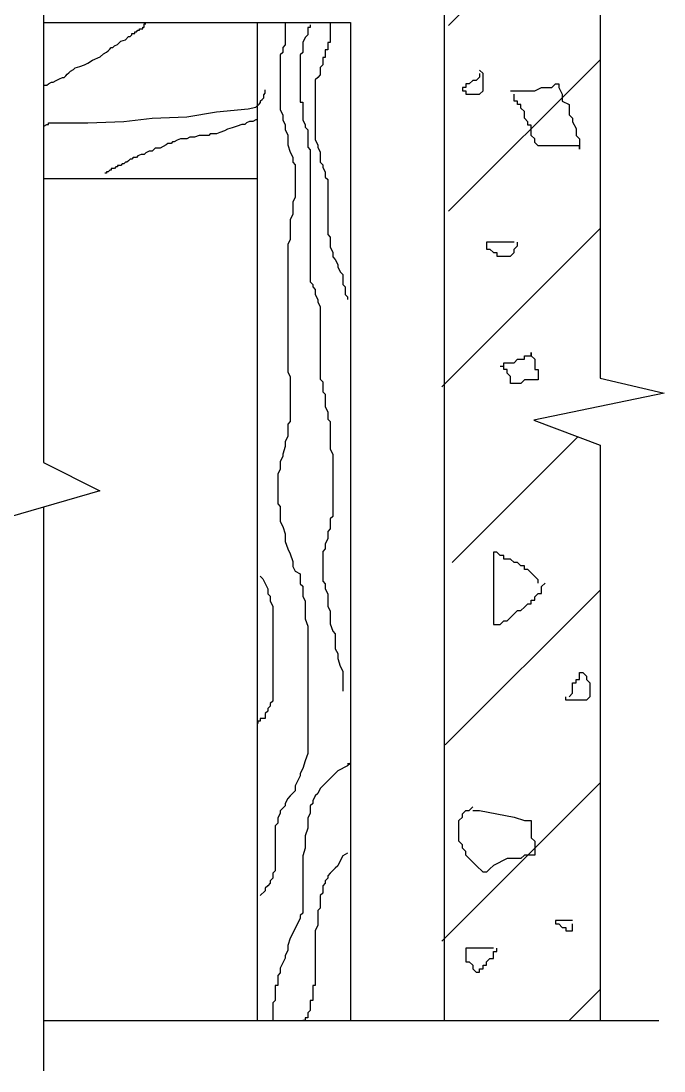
# Model space of a CAD drawing. Header units: metres. Extents: x 11444 to 31355, y -6738 to 16368.
# Drawn here: x 17781 to 19843, y 11100 to 14467 of the extents above; entities that cross this region are included whole.
import ezdxf

# ---------------------------------------------------------------- set-up
doc = ezdxf.new("R2010")
doc.units = ezdxf.units.M
doc.layers.add('LVTRY', color=6, linetype='Continuous')
doc.layers.add('WINDOW', color=3, linetype='Continuous')

msp = doc.modelspace()

# ---------------------------------------------------------------- linework, layer by layer
at = {"layer": 'LVTRY'}
for p, q in [((19152.58, 14452.52), (19638.23, 14937.83)), ((18161.39, 14436.89), (18161.39, 14441.92)), ((18161.39, 14441.92), (18171.47, 14441.92)), ((18171.47, 14441.92), (18171.47, 14446.96)), ((18171.47, 14446.96), (18176.51, 14446.96)), ((18176.51, 14446.96), (18176.51, 14457.04)), ((18176.51, 14457.04), (18181.55, 14457.04)), ((18628.66, 14461.8), (18628.66, 14389.81)), ((18708.7, 14445.8), (18700.69, 14445.8)), ((18700.69, 14445.8), (18700.69, 14421.81)), ((18708.7, 14453.8), (18708.7, 14445.8)), ((18772.73, 14461.8), (18772.73, 14397.81)), ((18116.01, 14406.66), (18126.1, 14416.73)), ((18126.1, 14416.73), (18131.14, 14416.73)), ((18131.14, 14416.73), (18136.18, 14421.77)), ((18136.18, 14421.77), (18136.18, 14426.81)), ((18136.18, 14426.81), (18146.26, 14426.81)), ((18146.26, 14426.81), (18146.26, 14431.85)), ((18146.26, 14431.85), (18151.31, 14431.85)), ((18151.31, 14431.85), (18156.35, 14436.89)), ((18156.35, 14436.89), (18161.39, 14436.89)), ((18692.69, 14413.81), (18684.69, 14397.81)), ((18700.69, 14421.81), (18692.69, 14413.81)), ((18060.56, 14371.39), (18065.6, 14376.43)), ((18065.6, 14376.43), (18070.64, 14381.47)), ((18070.64, 14381.47), (18075.68, 14381.47)), ((18075.68, 14381.47), (18080.72, 14386.51)), ((18080.72, 14386.51), (18090.81, 14391.54)), ((18090.81, 14391.54), (18100.89, 14401.62)), ((18100.89, 14401.62), (18116.01, 14406.66)), ((18628.66, 14389.81), (18620.66, 14381.82)), ((18620.66, 14381.82), (18620.66, 14365.82)), ((18684.69, 14397.81), (18684.69, 14365.82)), ((18772.73, 14397.81), (18764.72, 14397.81)), ((18764.72, 14397.81), (18764.72, 14373.82)), ((17995.02, 14331.09), (18010.14, 14341.16)), ((18010.14, 14341.16), (18035.35, 14351.24)), ((18035.35, 14351.24), (18045.43, 14361.32)), ((18045.43, 14361.32), (18055.52, 14366.35)), ((18055.52, 14366.35), (18060.56, 14371.39)), ((18620.66, 14365.82), (18612.65, 14357.82)), ((18612.65, 14357.82), (18612.65, 14181.86)), ((18684.69, 14365.82), (18676.68, 14357.82)), ((18676.68, 14357.82), (18676.68, 14205.85)), ((18756.72, 14349.82), (18748.72, 14349.82)), ((18748.72, 14349.82), (18748.72, 14325.83)), ((18764.72, 14373.82), (18756.72, 14373.82)), ((18756.72, 14373.82), (18756.72, 14349.82)), ((19152.58, 13856.48), (19638.23, 14341.8)), ((17939.56, 14305.9), (17949.64, 14310.93)), ((17949.64, 14310.93), (17954.69, 14315.97)), ((17954.69, 14315.97), (17969.81, 14321.01)), ((17969.81, 14321.01), (17984.94, 14326.05)), ((17984.94, 14326.05), (17995.02, 14331.09)), ((18748.72, 14325.83), (18740.71, 14317.83)), ((18740.71, 14317.83), (18740.71, 14293.83)), ((19263.04, 14297.99), (19251.99, 14309.03)), ((17884.1, 14270.63), (17894.19, 14275.67)), ((17894.19, 14275.67), (17904.27, 14280.71)), ((17904.27, 14280.71), (17914.35, 14285.74)), ((17914.35, 14285.74), (17919.4, 14285.74)), ((17919.4, 14285.74), (17924.44, 14290.78)), ((17924.44, 14290.78), (17929.48, 14295.82)), ((17929.48, 14295.82), (17934.52, 14300.86)), ((17934.52, 14300.86), (17939.56, 14305.9)), ((18732.71, 14285.84), (18724.7, 14277.84)), ((18724.7, 14277.84), (18724.7, 14085.88)), ((18740.71, 14293.83), (18732.71, 14285.84)), ((19229.9, 14275.92), (19218.86, 14264.88)), ((19240.95, 14275.92), (19229.9, 14275.92)), ((19251.99, 14286.95), (19240.95, 14275.92)), ((19251.99, 14297.99), (19251.99, 14286.95)), ((19263.04, 14242.8), (19263.04, 14297.99)), ((17853.86, 14255.51), (17853.86, 14260.55)), ((17853.86, 14260.55), (17863.94, 14260.55)), ((17863.94, 14260.55), (17868.98, 14265.59)), ((17868.98, 14265.59), (17879.06, 14270.63)), ((17879.06, 14270.63), (17884.1, 14270.63)), ((18564.71, 14235.36), (18564.71, 14245.44)), ((19207.81, 14253.84), (19196.77, 14253.84)), ((19196.77, 14253.84), (19196.77, 14242.8)), ((19196.77, 14242.8), (19207.81, 14242.8)), ((19218.86, 14264.88), (19207.81, 14264.88)), ((19207.81, 14264.88), (19207.81, 14253.84)), ((19207.81, 14242.8), (19207.81, 14231.77)), ((19251.99, 14231.77), (19263.04, 14242.8)), ((19351.4, 14242.8), (19428.71, 14242.8)), ((19428.71, 14242.8), (19450.8, 14253.84)), ((19450.8, 14253.84), (19483.94, 14253.84)), ((19483.94, 14253.84), (19494.98, 14264.88)), ((19494.98, 14264.88), (19506.03, 14264.88)), ((19506.03, 14264.88), (19506.03, 14253.84)), ((19506.03, 14253.84), (19517.07, 14231.77)), ((18549.58, 14210.17), (18554.63, 14215.21)), ((18549.58, 14205.13), (18549.58, 14210.17)), ((18554.63, 14215.21), (18559.67, 14220.25)), ((18559.67, 14230.32), (18564.71, 14235.36)), ((18559.67, 14220.25), (18559.67, 14230.32)), ((18676.68, 14205.85), (18684.69, 14205.85)), ((18684.69, 14205.85), (18684.69, 14149.86)), ((19207.81, 14231.77), (19251.99, 14231.77)), ((19362.44, 14209.69), (19362.44, 14231.77)), ((19373.49, 14209.69), (19362.44, 14209.69)), ((19373.49, 14198.65), (19373.49, 14209.69)), ((19517.07, 14231.77), (19517.07, 14209.69)), ((19517.07, 14209.69), (19539.16, 14198.65)), ((18312.63, 14159.79), (18408.42, 14174.9)), ((18408.42, 14174.9), (18509.25, 14184.98)), ((18509.25, 14184.98), (18534.46, 14190.02)), ((18534.46, 14190.02), (18544.54, 14200.1)), ((18544.54, 14200.1), (18549.58, 14205.13)), ((18612.65, 14181.86), (18620.66, 14165.86)), ((19384.53, 14198.65), (19373.49, 14198.65)), ((19384.53, 14187.62), (19384.53, 14198.65)), ((19395.58, 14176.58), (19384.53, 14187.62)), ((19395.58, 14154.5), (19395.58, 14176.58)), ((19539.16, 14198.65), (19539.16, 14165.54)), ((17868.98, 14134.6), (17868.98, 14139.64)), ((17868.98, 14139.64), (17995.02, 14139.64)), ((17995.02, 14139.64), (18110.97, 14144.68)), ((18110.97, 14144.68), (18201.72, 14154.75)), ((18201.72, 14154.75), (18312.63, 14159.79)), ((18504.21, 14139.64), (18499.17, 14134.6)), ((18514.29, 14144.68), (18504.21, 14139.64)), ((18524.38, 14144.68), (18514.29, 14144.68)), ((18534.46, 14149.71), (18524.38, 14144.68)), ((18539.5, 14149.71), (18534.46, 14149.71)), ((18620.66, 14165.86), (18620.66, 14149.86)), ((18620.66, 14149.86), (18628.66, 14133.87)), ((18684.69, 14149.86), (18692.69, 14133.87)), ((19406.62, 14143.46), (19395.58, 14154.5)), ((19406.62, 14132.43), (19406.62, 14143.46)), ((19539.16, 14165.54), (19550.21, 14154.5)), ((19550.21, 14154.5), (19550.21, 14143.46)), ((19550.21, 14143.46), (19561.25, 14121.39)), ((17853.86, 14129.56), (17863.94, 14134.6)), ((17863.94, 14134.6), (17868.98, 14134.6)), ((18418.51, 14109.41), (18408.42, 14104.37)), ((18433.63, 14114.45), (18418.51, 14109.41)), ((18443.71, 14119.49), (18433.63, 14114.45)), ((18458.84, 14124.52), (18443.71, 14119.49)), ((18473.96, 14129.56), (18458.84, 14124.52)), ((18489.09, 14134.6), (18473.96, 14129.56)), ((18499.17, 14134.6), (18489.09, 14134.6)), ((18628.66, 14133.87), (18628.66, 14117.87)), ((18628.66, 14117.87), (18636.66, 14101.87)), ((18692.69, 14133.87), (18692.69, 14125.87)), ((18692.69, 14125.87), (18700.69, 14117.87)), ((18700.69, 14117.87), (18700.69, 14061.88)), ((19417.67, 14132.43), (19406.62, 14132.43)), ((19417.67, 14099.31), (19417.67, 14132.43)), ((19561.25, 14121.39), (19561.25, 14099.31)), ((18252.14, 14074.14), (18247.09, 14069.1)), ((18262.22, 14074.14), (18252.14, 14074.14)), ((18267.26, 14079.18), (18262.22, 14074.14)), ((18272.3, 14079.18), (18267.26, 14079.18)), ((18282.38, 14084.22), (18272.3, 14079.18)), ((18292.47, 14089.26), (18282.38, 14084.22)), ((18312.63, 14089.26), (18292.47, 14089.26)), ((18322.72, 14094.3), (18312.63, 14089.26)), ((18337.84, 14094.3), (18322.72, 14094.3)), ((18352.97, 14099.33), (18337.84, 14094.3)), ((18383.21, 14099.33), (18352.97, 14099.33)), ((18388.26, 14104.37), (18383.21, 14099.33)), ((18408.42, 14104.37), (18388.26, 14104.37)), ((18636.66, 14101.87), (18636.66, 14069.88)), ((18724.7, 14085.88), (18732.71, 14069.88)), ((19428.71, 14088.28), (19417.67, 14099.31)), ((19428.71, 14077.24), (19428.71, 14088.28)), ((19439.76, 14066.2), (19428.71, 14077.24)), ((19561.25, 14099.31), (19572.3, 14088.28)), ((19572.3, 14088.28), (19572.3, 14055.16)), ((18166.43, 14038.88), (18156.35, 14033.84)), ((18176.51, 14038.88), (18166.43, 14038.88)), ((18181.55, 14043.91), (18176.51, 14038.88)), ((18191.64, 14048.95), (18181.55, 14043.91)), ((18201.72, 14048.95), (18191.64, 14048.95)), ((18211.8, 14059.03), (18201.72, 14048.95)), ((18226.93, 14059.03), (18211.8, 14059.03)), ((18237.01, 14064.07), (18226.93, 14059.03)), ((18247.09, 14069.1), (18237.01, 14064.07)), ((18636.66, 14069.88), (18644.67, 14045.89)), ((18644.67, 14045.89), (18652.67, 14029.89)), ((18700.69, 14061.88), (18708.7, 14053.88)), ((18708.7, 14053.88), (18708.7, 13629.97)), ((18732.71, 14069.88), (18732.71, 14061.88)), ((18732.71, 14061.88), (18740.71, 14045.89)), ((18740.71, 14045.89), (18740.71, 14013.89)), ((19572.3, 14066.2), (19439.76, 14066.2)), ((19572.3, 14055.16), (19572.3, 14066.2)), ((18105.93, 14008.65), (18100.89, 14003.61)), ((18110.97, 14008.65), (18105.93, 14008.65)), ((18116.01, 14013.69), (18110.97, 14008.65)), ((18121.06, 14013.69), (18116.01, 14013.69)), ((18126.1, 14018.72), (18121.06, 14013.69)), ((18131.14, 14023.76), (18126.1, 14018.72)), ((18136.18, 14023.76), (18131.14, 14023.76)), ((18141.22, 14028.8), (18136.18, 14023.76)), ((18151.31, 14028.8), (18141.22, 14028.8)), ((18156.35, 14033.84), (18151.31, 14028.8)), ((18652.67, 14029.89), (18652.67, 14013.89)), ((18652.67, 14013.89), (18660.68, 14005.89)), ((18660.68, 14005.89), (18660.68, 13901.92)), ((18740.71, 14013.89), (18748.72, 14005.89)), ((18748.72, 14005.89), (18748.72, 13997.9)), ((18055.52, 13978.42), (18050.47, 13978.42)), ((18060.56, 13983.46), (18055.52, 13983.46)), ((18055.52, 13983.46), (18055.52, 13978.42)), ((18065.6, 13988.49), (18060.56, 13983.46)), ((18070.64, 13988.49), (18065.6, 13988.49)), ((18080.72, 13993.53), (18070.64, 13993.53)), ((18070.64, 13993.53), (18070.64, 13988.49)), ((18085.77, 13998.57), (18080.72, 13993.53)), ((18090.81, 13998.57), (18085.77, 13998.57)), ((18100.89, 14003.61), (18090.81, 14003.61)), ((18090.81, 14003.61), (18090.81, 13998.57)), ((18748.72, 13997.9), (18756.72, 13981.9)), ((18756.72, 13981.9), (18756.72, 13965.9)), ((18756.72, 13965.9), (18764.72, 13957.9)), ((18764.72, 13957.9), (18764.72, 13781.94)), ((18660.68, 13901.92), (18652.67, 13885.92)), ((18652.67, 13885.92), (18652.67, 13845.93)), ((18652.67, 13845.93), (18644.67, 13829.93)), ((18644.67, 13829.93), (18644.67, 13765.94)), ((18764.72, 13781.94), (18772.73, 13773.94)), ((18772.73, 13773.94), (18772.73, 13741.95)), ((19130.49, 13293.56), (19638.23, 13800.95)), ((18644.67, 13765.94), (18636.66, 13749.95)), ((18636.66, 13749.95), (18636.66, 13342.03)), ((18772.73, 13741.95), (18780.73, 13725.95)), ((19362.44, 13757.15), (19274.08, 13757.15)), ((19274.08, 13757.15), (19274.08, 13735.07)), ((19274.08, 13735.07), (19285.13, 13735.07)), ((19285.13, 13735.07), (19296.17, 13724.03)), ((19362.44, 13735.07), (19373.49, 13746.11)), ((19362.44, 13724.03), (19362.44, 13735.07)), ((19373.49, 13746.11), (19373.49, 13757.15)), ((18780.73, 13725.95), (18780.73, 13709.96)), ((18780.73, 13709.96), (18788.73, 13701.96)), ((18788.73, 13701.96), (18796.74, 13685.96)), ((19296.17, 13724.03), (19307.22, 13724.03)), ((19307.22, 13724.03), (19307.22, 13712.99)), ((19307.22, 13712.99), (19351.4, 13712.99)), ((19351.4, 13712.99), (19362.44, 13724.03)), ((18796.74, 13685.96), (18796.74, 13677.96)), ((18796.74, 13677.96), (18804.74, 13661.97)), ((18804.74, 13661.97), (18812.75, 13653.97)), ((18812.75, 13653.97), (18812.75, 13621.97)), ((18708.7, 13629.97), (18716.7, 13621.97)), ((18716.7, 13621.97), (18716.7, 13613.98)), ((18716.7, 13613.98), (18724.7, 13605.98)), ((18724.7, 13605.98), (18724.7, 13589.98)), ((18812.75, 13621.97), (18820.75, 13613.98)), ((18820.75, 13613.98), (18820.75, 13589.98)), ((18724.7, 13589.98), (18732.71, 13573.98)), ((18732.71, 13573.98), (18732.71, 13565.99)), ((18820.75, 13589.98), (18828.75, 13581.98)), ((18828.75, 13581.98), (18828.75, 13573.98)), ((18732.71, 13565.99), (18740.71, 13549.99)), ((18740.71, 13549.99), (18740.71, 13318.04)), ((19417.67, 13392.9), (19417.67, 13403.94)), ((19417.67, 13403.94), (19417.67, 13392.9)), ((19329.31, 13359.79), (19329.31, 13370.83)), ((19329.31, 13370.83), (19362.44, 13370.83)), ((19362.44, 13370.83), (19373.49, 13381.86)), ((19373.49, 13381.86), (19395.58, 13381.86)), ((19395.58, 13381.86), (19395.58, 13392.9)), ((19395.58, 13392.9), (19417.67, 13392.9)), ((19417.67, 13392.9), (19428.71, 13381.86)), ((19428.71, 13381.86), (19428.71, 13348.75)), ((18636.66, 13342.03), (18644.67, 13326.04)), ((19318.26, 13359.79), (19329.31, 13359.79)), ((19329.31, 13348.75), (19329.31, 13359.79)), ((19340.35, 13348.75), (19329.31, 13348.75)), ((19340.35, 13337.71), (19340.35, 13348.75)), ((19351.4, 13326.67), (19340.35, 13337.71)), ((19428.71, 13348.75), (19439.76, 13348.75)), ((19439.76, 13348.75), (19439.76, 13315.64)), ((18644.67, 13326.04), (18644.67, 13182.07)), ((18740.71, 13318.04), (18748.72, 13310.04)), ((18748.72, 13310.04), (18748.72, 13278.05)), ((19351.4, 13304.6), (19351.4, 13326.67)), ((19384.53, 13304.6), (19351.4, 13304.6)), ((19395.58, 13315.64), (19384.53, 13304.6)), ((19439.76, 13315.64), (19395.58, 13315.64)), ((18748.72, 13278.05), (18756.72, 13270.05)), ((18756.72, 13270.05), (18756.72, 13230.06)), ((18756.72, 13230.06), (18764.72, 13214.06)), ((18764.72, 13214.06), (18764.72, 13190.06)), ((18644.67, 13182.07), (18636.66, 13174.07)), ((18636.66, 13174.07), (18636.66, 13134.08)), ((18764.72, 13190.06), (18772.73, 13182.07)), ((18772.73, 13182.07), (18772.73, 13094.08)), ((18636.66, 13134.08), (18628.66, 13118.08)), ((19163.63, 12730.64), (19566.79, 13133.53)), ((18628.66, 13102.08), (18620.66, 13078.09)), ((18628.66, 13118.08), (18628.66, 13102.08)), ((18620.66, 13070.09), (18612.65, 13054.09)), ((18620.66, 13078.09), (18620.66, 13070.09)), ((18772.73, 13094.08), (18780.73, 13078.09)), ((18780.73, 13078.09), (18780.73, 12878.13)), ((18612.65, 13030.1), (18604.65, 13014.1)), ((18612.65, 13054.09), (18612.65, 13030.1)), ((18604.65, 13014.1), (18604.65, 12918.12)), ((18604.65, 12918.12), (18612.65, 12910.12)), ((18612.65, 12910.12), (18612.65, 12862.13)), ((18612.65, 12862.13), (18620.66, 12846.14)), ((18780.73, 12878.13), (18772.73, 12870.13)), ((18772.73, 12870.13), (18772.73, 12838.14)), ((18620.66, 12846.14), (18628.66, 12822.14)), ((18772.73, 12838.14), (18764.72, 12830.14)), ((18764.72, 12830.14), (18764.72, 12806.14)), ((18628.66, 12822.14), (18628.66, 12798.15)), ((18628.66, 12798.15), (18636.66, 12774.15)), ((18764.72, 12806.14), (18756.72, 12790.15)), ((18636.66, 12774.15), (18644.67, 12758.15)), ((18756.72, 12774.15), (18748.72, 12766.15)), ((18748.72, 12766.15), (18748.72, 12670.17)), ((18756.72, 12790.15), (18756.72, 12774.15)), ((19307.22, 12763.75), (19296.17, 12763.75)), ((19296.17, 12763.75), (19296.17, 12531.96)), ((19318.26, 12752.71), (19307.22, 12763.75)), ((18644.67, 12758.15), (18652.67, 12734.16)), ((18652.67, 12734.16), (18652.67, 12718.16)), ((19329.31, 12752.71), (19318.26, 12752.71)), ((19329.31, 12741.68), (19329.31, 12752.71)), ((19351.4, 12741.68), (19329.31, 12741.68)), ((19362.44, 12730.64), (19351.4, 12741.68)), ((19373.49, 12730.64), (19362.44, 12730.64)), ((19384.53, 12719.6), (19373.49, 12730.64)), ((18652.67, 12718.16), (18660.68, 12702.17)), ((18660.68, 12702.17), (18676.68, 12694.17)), ((18676.68, 12694.17), (18676.68, 12662.17)), ((19395.58, 12719.6), (19384.53, 12719.6)), ((19395.58, 12708.56), (19395.58, 12719.6)), ((19406.62, 12708.56), (19395.58, 12708.56)), ((19439.76, 12675.45), (19406.62, 12708.56)), ((18548.62, 12686.17), (18556.63, 12678.17)), ((18556.63, 12678.17), (18572.63, 12646.18)), ((18676.68, 12662.17), (18684.69, 12654.18)), ((18748.72, 12670.17), (18756.72, 12662.17)), ((18756.72, 12662.17), (18756.72, 12646.18)), ((19439.76, 12664.41), (19439.76, 12675.45)), ((19450.8, 12653.38), (19461.85, 12664.41)), ((18572.63, 12646.18), (18572.63, 12630.18)), ((18572.63, 12630.18), (18580.64, 12622.18)), ((18684.69, 12654.18), (18684.69, 12622.18)), ((18756.72, 12646.18), (18764.72, 12630.18)), ((18764.72, 12630.18), (18764.72, 12590.19)), ((19141.54, 12145.64), (19638.23, 12641.99)), ((19428.71, 12620.26), (19439.76, 12631.3)), ((19439.76, 12631.3), (19450.8, 12631.3)), ((19450.8, 12631.3), (19450.8, 12653.38)), ((18580.64, 12622.18), (18580.64, 12606.19)), ((18580.64, 12606.19), (18588.64, 12590.19)), ((18588.64, 12590.19), (18588.64, 12286.25)), ((18684.69, 12622.18), (18692.69, 12606.19)), ((18692.69, 12606.19), (18692.69, 12550.2)), ((18764.72, 12590.19), (18772.73, 12574.19)), ((19395.58, 12587.15), (19406.62, 12598.19)), ((19406.62, 12598.19), (19417.67, 12598.19)), ((19417.67, 12598.19), (19417.67, 12609.22)), ((19417.67, 12609.22), (19428.71, 12609.22)), ((19428.71, 12609.22), (19428.71, 12620.26)), ((18772.73, 12574.19), (18772.73, 12534.2)), ((19351.4, 12554.04), (19373.49, 12576.11)), ((19373.49, 12576.11), (19384.53, 12576.11)), ((19384.53, 12576.11), (19395.58, 12587.15)), ((18692.69, 12550.2), (18700.69, 12526.2)), ((18700.69, 12526.2), (18700.69, 12118.29)), ((18772.73, 12534.2), (18780.73, 12510.21)), ((19296.17, 12531.96), (19318.26, 12531.96)), ((19318.26, 12531.96), (19329.31, 12543)), ((19329.31, 12543), (19340.35, 12543)), ((19340.35, 12543), (19351.4, 12554.04)), ((18780.73, 12510.21), (18788.73, 12502.21)), ((18788.73, 12502.21), (18788.73, 12454.22)), ((18788.73, 12454.22), (18796.74, 12438.22)), ((18796.74, 12438.22), (18796.74, 12422.22)), ((18796.74, 12422.22), (18804.74, 12398.23)), ((18804.74, 12398.23), (18812.75, 12382.23)), ((18812.75, 12382.23), (18812.75, 12318.25)), ((19561.25, 12344.32), (19561.25, 12355.36)), ((19561.25, 12355.36), (19572.3, 12355.36)), ((19572.3, 12355.36), (19572.3, 12377.43)), ((19572.3, 12377.43), (19583.35, 12377.43)), ((19583.35, 12377.43), (19594.39, 12366.4)), ((19594.39, 12366.4), (19594.39, 12355.36)), ((19594.39, 12355.36), (19605.44, 12344.32)), ((19550.21, 12311.21), (19550.21, 12344.32)), ((19550.21, 12344.32), (19561.25, 12344.32)), ((19605.44, 12344.32), (19605.44, 12300.17)), ((19528.12, 12289.13), (19528.12, 12300.17)), ((19594.39, 12289.13), (19528.12, 12289.13)), ((19539.16, 12300.17), (19550.21, 12311.21)), ((19605.44, 12300.17), (19594.39, 12289.13)), ((18572.63, 12254.26), (18564.63, 12246.26)), ((18580.64, 12270.26), (18572.63, 12262.26)), ((18572.63, 12262.26), (18572.63, 12254.26)), ((18588.64, 12286.25), (18580.64, 12278.25)), ((18580.64, 12278.25), (18580.64, 12270.26)), ((18548.62, 12222.27), (18540.62, 12222.27)), ((18540.62, 12222.27), (18540.62, 12214.27)), ((18564.63, 12230.26), (18548.62, 12230.26)), ((18548.62, 12230.26), (18548.62, 12222.27)), ((18564.63, 12246.26), (18564.63, 12230.26)), ((18692.69, 12094.29), (18684.69, 12070.3)), ((18700.69, 12118.29), (18692.69, 12094.29)), ((18828.75, 12086.29), (18836.76, 12086.29)), ((18836.76, 12086.29), (18828.75, 12078.3)), ((18684.69, 12070.3), (18676.68, 12054.3)), ((18676.68, 12054.3), (18676.68, 12046.3)), ((18796.74, 12062.3), (18764.72, 12030.31)), ((18828.75, 12078.3), (18796.74, 12062.3)), ((18676.68, 12046.3), (18660.68, 12014.31)), ((18764.72, 12030.31), (18748.72, 12014.31)), ((19130.49, 11516.49), (19638.23, 12023.88)), ((18660.68, 11998.31), (18644.67, 11982.32)), ((18660.68, 12014.31), (18660.68, 11998.31)), ((18732.71, 11990.31), (18724.7, 11982.32)), ((18740.71, 12006.31), (18732.71, 11990.31)), ((18748.72, 12014.31), (18740.71, 12006.31)), ((18636.66, 11974.32), (18628.66, 11958.32)), ((18628.66, 11958.32), (18628.66, 11950.32)), ((18644.67, 11982.32), (18636.66, 11974.32)), ((18716.7, 11958.32), (18708.7, 11950.32)), ((18724.7, 11982.32), (18716.7, 11966.32)), ((18716.7, 11966.32), (18716.7, 11958.32)), ((18612.65, 11926.33), (18604.65, 11910.33)), ((18628.66, 11950.32), (18612.65, 11934.33)), ((18612.65, 11934.33), (18612.65, 11926.33)), ((18708.7, 11926.33), (18700.69, 11910.33)), ((18708.7, 11950.32), (18708.7, 11926.33)), ((19196.77, 11924.89), (19207.81, 11935.92)), ((19196.77, 11913.85), (19196.77, 11924.89)), ((19207.81, 11935.92), (19218.86, 11935.92)), ((19218.86, 11935.92), (19229.9, 11946.96)), ((19229.9, 11935.92), (19251.99, 11935.92)), ((19251.99, 11935.92), (19362.44, 11913.85)), ((18604.65, 11894.33), (18596.65, 11886.34)), ((18596.65, 11886.34), (18596.65, 11742.37)), ((18604.65, 11910.33), (18604.65, 11894.33)), ((18700.69, 11910.33), (18700.69, 11878.34)), ((19185.72, 11902.81), (19196.77, 11913.85)), ((19185.72, 11836.59), (19185.72, 11902.81)), ((19362.44, 11913.85), (19395.58, 11902.81)), ((19395.58, 11902.81), (19417.67, 11902.81)), ((19417.67, 11902.81), (19417.67, 11847.62)), ((18700.69, 11878.34), (18692.69, 11854.34)), ((18692.69, 11854.34), (18692.69, 11814.35)), ((19196.77, 11825.55), (19185.72, 11836.59)), ((19196.77, 11814.51), (19196.77, 11825.55)), ((19417.67, 11847.62), (19428.71, 11836.59)), ((19428.71, 11836.59), (19428.71, 11792.43)), ((18692.69, 11814.35), (18684.69, 11790.36)), ((18684.69, 11790.36), (18684.69, 11606.39)), ((18812.75, 11790.36), (18804.74, 11774.36)), ((18828.75, 11798.35), (18812.75, 11790.36)), ((19207.81, 11803.47), (19196.77, 11814.51)), ((19207.81, 11792.43), (19207.81, 11803.47)), ((19240.95, 11759.32), (19207.81, 11792.43)), ((19395.58, 11792.43), (19384.53, 11781.4)), ((19428.71, 11792.43), (19395.58, 11792.43)), ((18788.73, 11750.36), (18772.73, 11734.37)), ((18796.74, 11758.36), (18788.73, 11750.36)), ((18804.74, 11774.36), (18796.74, 11758.36)), ((19263.04, 11737.25), (19240.95, 11759.32)), ((19296.17, 11759.32), (19285.13, 11748.28)), ((19340.35, 11781.4), (19296.17, 11759.32)), ((19384.53, 11781.4), (19340.35, 11781.4)), ((18588.64, 11718.37), (18580.64, 11710.37)), ((18596.65, 11742.37), (18588.64, 11734.37)), ((18588.64, 11734.37), (18588.64, 11718.37)), ((18764.72, 11718.37), (18756.72, 11710.37)), ((18772.73, 11734.37), (18764.72, 11726.37)), ((18764.72, 11726.37), (18764.72, 11718.37)), ((19274.08, 11737.25), (19263.04, 11737.25)), ((19285.13, 11748.28), (19274.08, 11737.25)), ((18572.63, 11694.38), (18564.63, 11686.38)), ((18564.63, 11686.38), (18564.63, 11678.38)), ((18580.64, 11702.37), (18572.63, 11694.38)), ((18580.64, 11710.37), (18580.64, 11702.37)), ((18756.72, 11702.37), (18748.72, 11694.38)), ((18748.72, 11694.38), (18748.72, 11670.38)), ((18756.72, 11710.37), (18756.72, 11702.37)), ((18564.63, 11678.38), (18548.62, 11662.38)), ((18748.72, 11670.38), (18740.71, 11662.38)), ((18740.71, 11662.38), (18740.71, 11622.39)), ((18740.71, 11622.39), (18732.71, 11614.39)), ((18732.71, 11614.39), (18732.71, 11566.4)), ((18676.68, 11590.4), (18668.68, 11574.4)), ((18684.69, 11606.39), (18676.68, 11598.4)), ((18676.68, 11598.4), (18676.68, 11590.4)), ((19550.21, 11582.72), (19494.98, 11582.72)), ((19494.98, 11582.72), (19494.98, 11571.68)), ((18660.68, 11558.4), (18652.67, 11542.41)), ((18668.68, 11574.4), (18660.68, 11558.4)), ((18732.71, 11566.4), (18724.7, 11550.41)), ((18724.7, 11550.41), (18724.7, 11374.44)), ((19494.98, 11571.68), (19506.03, 11571.68)), ((19506.03, 11571.68), (19517.07, 11560.64)), ((19517.07, 11560.64), (19528.12, 11560.64)), ((19528.12, 11560.64), (19528.12, 11549.61)), ((19528.12, 11549.61), (19550.21, 11549.61)), ((19550.21, 11549.61), (19550.21, 11571.68)), ((18644.67, 11526.41), (18636.66, 11502.42)), ((18652.67, 11542.41), (18644.67, 11526.41)), ((18636.66, 11486.42), (18628.66, 11470.42)), ((18636.66, 11502.42), (18636.66, 11486.42)), ((19296.17, 11494.42), (19207.81, 11494.42)), ((19207.81, 11494.42), (19207.81, 11450.27)), ((19296.17, 11461.3), (19296.17, 11483.38)), ((19296.17, 11483.38), (19307.22, 11483.38)), ((19307.22, 11483.38), (19307.22, 11494.42)), ((18628.66, 11462.42), (18612.65, 11430.43)), ((18628.66, 11470.42), (18628.66, 11462.42)), ((19207.81, 11450.27), (19218.86, 11450.27)), ((19218.86, 11450.27), (19229.9, 11439.23)), ((19274.08, 11450.27), (19285.13, 11461.3)), ((19274.08, 11439.23), (19274.08, 11450.27)), ((19285.13, 11461.3), (19296.17, 11461.3)), ((18612.65, 11414.43), (18604.65, 11406.44)), ((18612.65, 11430.43), (18612.65, 11414.43)), ((19229.9, 11439.23), (19229.9, 11428.19)), ((19229.9, 11428.19), (19240.95, 11417.15)), ((19240.95, 11417.15), (19251.99, 11417.15)), ((19251.99, 11417.15), (19251.99, 11428.19)), ((19251.99, 11428.19), (19263.04, 11428.19)), ((19263.04, 11428.19), (19263.04, 11439.23)), ((19263.04, 11439.23), (19274.08, 11439.23)), ((18604.65, 11406.44), (18604.65, 11374.44)), ((18604.65, 11374.44), (18596.65, 11374.44)), ((18596.65, 11374.44), (18596.65, 11326.45)), ((18724.7, 11374.44), (18716.7, 11374.44)), ((18716.7, 11374.44), (18716.7, 11326.45)), ((19538.67, 11262.13), (19638.23, 11361.62)), ((18596.65, 11326.45), (18588.64, 11318.45)), ((18588.64, 11318.45), (18588.64, 11262.47)), ((18716.7, 11326.45), (18708.7, 11326.45)), ((18708.7, 11326.45), (18708.7, 11294.46)), ((18708.7, 11294.46), (18700.69, 11286.46)), ((18700.69, 11286.46), (18700.69, 11270.46)), ((18692.69, 11262.47), (18684.69, 11262.47)), ((18700.69, 11270.46), (18692.69, 11270.46)), ((18692.69, 11270.46), (18692.69, 11262.47))]:
    msp.add_line(p, q, dxfattribs=at)
at = {"layer": 'WINDOW'}
for p, q in [((17853.6, 15463.71), (17853.6, 13050.56)), ((19638.23, 15262.13), (19638.23, 13321.51)), ((19638.23, 13321.51), (19843.32, 13273.28)), ((19843.32, 13273.28), (19425.81, 13186.36)), ((19425.81, 13186.36), (19638.23, 13106.76)), ((19638.23, 13106.76), (19638.23, 11262.13)), ((17853.6, 13050.56), (18034.13, 12960.36)), ((18034.13, 12960.36), (17494.85, 12803.9)), ((17853.6, 12907.99), (17853.6, 11100.23)), ((17853.6, 11262.13), (19826.34, 11262.13))]:
    msp.add_line(p, q, dxfattribs=at)
for points in [[(17853.6, 14762.13), (19138.23, 14762.13), (19138.23, 11262.13)], [(17853.6, 14462.13), (18838.23, 14462.13), (18838.23, 11262.13)], [(18538.23, 14462.13), (18538.23, 11262.13)], [(17853.6, 13962.13), (18538.23, 13962.13)]]:
    msp.add_lwpolyline(points, dxfattribs=at)

doc.saveas('drawing.dxf')
